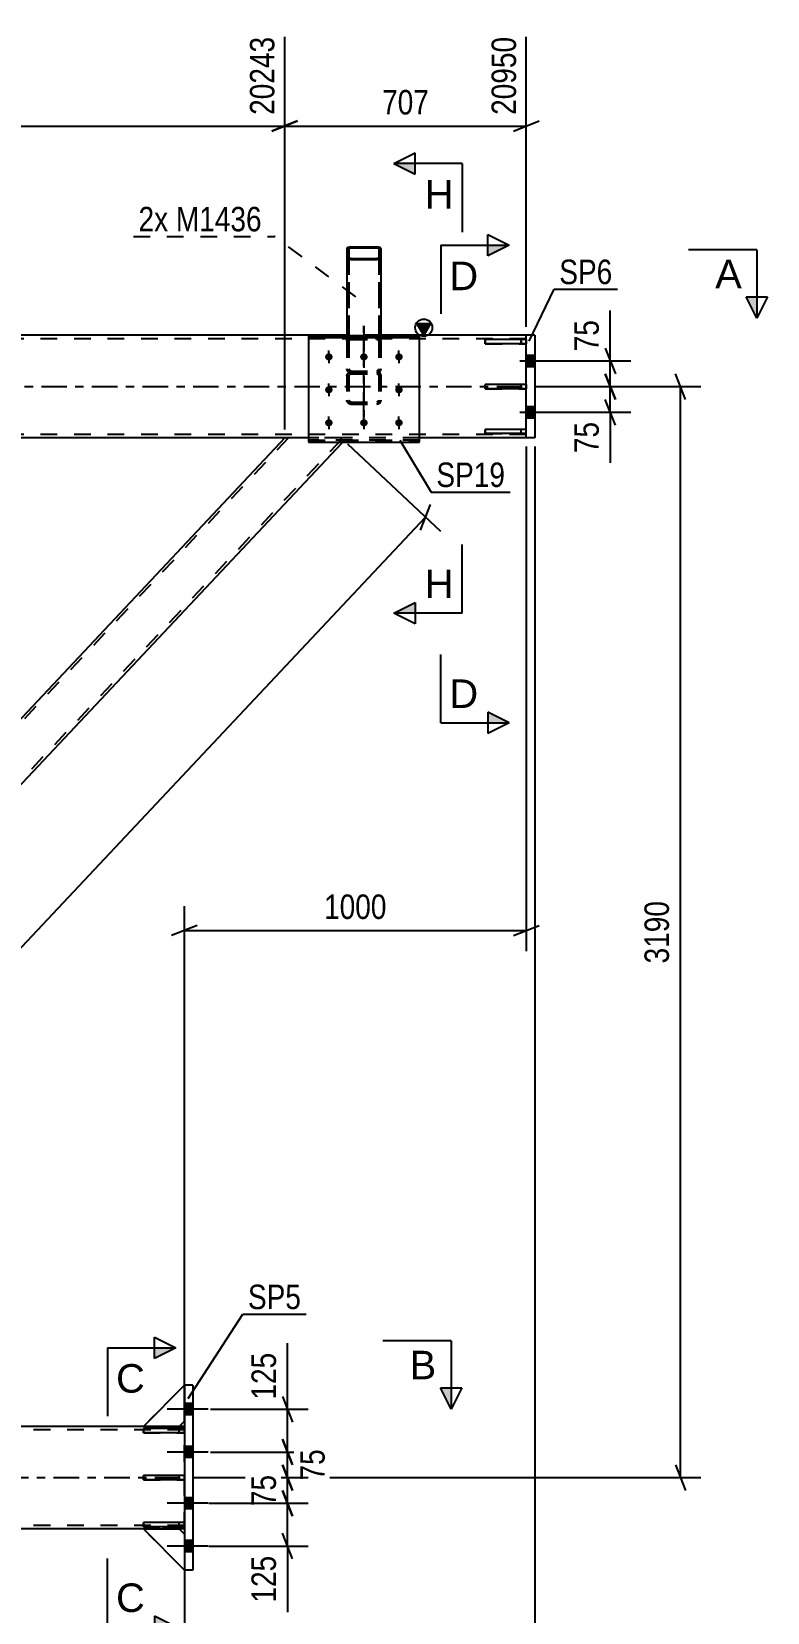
# Model space of a CAD drawing. Header units: millimetres. Extents: x -177 to 1012, y -676 to 165.
# Drawn here: x 780.1 to 866.2, y -143.4 to 41.5 of the extents above; entities that cross this region are included whole.
import ezdxf

# ---------------------------------------------------------------- set-up
doc = ezdxf.new("R2010")
doc.units = ezdxf.units.MM
doc.linetypes.add('DXK_LINE_DOT2', pattern=[3.9198, 1.9599, -1.9599])
doc.linetypes.add('DXK_LINE_DOT3', pattern=[5.9187, 2.979, -0.9799, 0.9799, -0.9799])
doc.styles.add('Arial', font='ARIAL.TTF', dxfattribs={"height": 0.2})
doc.styles.add('Arial Narrow', font='ARIALN.TTF', dxfattribs={"height": 0.2})

# ---------------------------------------------------------------- blocks, each defined once
blk = doc.blocks.new('Part-761545539-1946 - 1890')
at = {"color": 7, "linetype": 'DXK_LINE_DOT2'}
for p, q in [((817, 16.15), (817.04, 16.21)), ((817.04, 14.97), (817, 15.04)), ((817.04, 16.21), (817.14, 16.27)), ((817.14, 14.92), (817.04, 14.97)), ((817.14, 16.27), (817.3, 16.31)), ((817.3, 14.88), (817.14, 14.92)), ((817.26, 16.18), (817.24, 16.15)), ((817.24, 16.15), (817.24, 5.69)), ((817.24, 15.04), (817.26, 15.01)), ((817.31, 16.21), (817.26, 16.18)), ((817.26, 15.01), (817.31, 14.98)), ((817.3, 16.31), (817.48, 16.32)), ((817.48, 14.87), (817.3, 14.88)), ((817.39, 16.23), (817.31, 16.21)), ((817.31, 14.98), (817.39, 14.96)), ((817.48, 16.23), (817.39, 16.23)), ((817.39, 14.96), (817.48, 14.95)), ((817.48, 16.32), (820.52, 16.32)), ((817.48, 16.23), (820.52, 16.23)), ((817.48, 14.95), (820.52, 14.95)), ((817.48, 14.87), (820.52, 14.87)), ((820.52, 16.32), (820.7, 16.31)), ((820.61, 16.23), (820.52, 16.23)), ((820.52, 14.95), (820.61, 14.96)), ((820.7, 14.88), (820.52, 14.87)), ((820.69, 16.21), (820.61, 16.23)), ((820.61, 14.96), (820.69, 14.98)), ((820.74, 16.18), (820.69, 16.21)), ((820.69, 14.98), (820.74, 15.01)), ((820.7, 16.31), (820.86, 16.27)), ((820.86, 14.92), (820.7, 14.88)), ((820.76, 16.15), (820.74, 16.18)), ((820.74, 15.01), (820.76, 15.04)), ((820.76, 16.15), (820.76, 5.69)), ((820.86, 16.27), (820.96, 16.21)), ((820.96, 14.97), (820.86, 14.92)), ((820.96, 16.21), (821, 16.15)), ((821, 15.04), (820.96, 14.97)), ((821, 16.15), (821, 5.69)), ((821, 6), (817, 6)), ((817, 6), (817, 5.69)), ((817, 5.83), (817.24, 5.83)), ((817, 5.69), (817.04, 5.62)), ((817.04, 5.62), (817.14, 5.57)), ((817.14, 5.57), (817.3, 5.53)), ((817.26, 5.66), (817.24, 5.69)), ((817.31, 5.63), (817.26, 5.66)), ((817.39, 5.61), (817.31, 5.63)), ((817.48, 5.6), (817.39, 5.61)), ((817.48, 5.6), (820.52, 5.6)), ((820.61, 5.61), (820.52, 5.6)), ((820.69, 5.63), (820.61, 5.61)), ((820.74, 5.66), (820.69, 5.63)), ((820.7, 5.53), (820.86, 5.57)), ((820.76, 5.69), (820.74, 5.66)), ((820.76, 5.83), (821, 5.83)), ((820.86, 5.57), (820.96, 5.62)), ((820.96, 5.62), (821, 5.69)), ((817.3, 5.53), (817.48, 5.52)), ((817.48, 5.52), (820.52, 5.52)), ((820.52, 5.52), (820.7, 5.53))]:
    blk.add_line(p, q, dxfattribs=at)
at = {"color": 2, "linetype": 'Continuous'}
for q in [(817, 6), (817, 16.15)]:
    blk.add_line((817, 16.15), q, dxfattribs=at)
blk = doc.blocks.new('Part-761545539-2010 - 1890')
at = {"color": 7, "linetype": 'DXK_LINE_DOT2'}
for p, q in [((838, 0.24), (833.2, 0.24)), ((833.2, 0.24), (833.2, -0.24)), ((837.4, -0.24), (837.4, 0.24)), ((838, -0.24), (838, 0.24)), ((833.2, -0.24), (838, -0.24))]:
    blk.add_line(p, q, dxfattribs=at)
blk = doc.blocks.new('Part-761545539-1911 - 1890')
at = {"color": 2, "linetype": 'Continuous'}
for p, q in [((817.04, 16.23), (817, 16.16)), ((817, 16.16), (817, 5.95)), ((817, 15.05), (817.04, 14.99)), ((817.14, 16.28), (817.04, 16.23)), ((817.04, 14.99), (817.14, 14.93)), ((817.3, 16.32), (817.14, 16.28)), ((817.14, 14.93), (817.3, 14.89)), ((817.24, 16.16), (817.26, 16.19)), ((817.24, 16.16), (817.24, 15.05)), ((817.26, 15.02), (817.24, 15.05)), ((817.26, 16.19), (817.31, 16.22)), ((817.31, 14.99), (817.26, 15.02)), ((817.48, 16.33), (817.3, 16.32)), ((817.3, 14.89), (817.48, 14.88)), ((817.31, 16.22), (817.39, 16.24)), ((817.39, 14.97), (817.31, 14.99)), ((817.39, 16.24), (817.48, 16.25)), ((817.48, 14.97), (817.39, 14.97)), ((817.48, 16.33), (820.52, 16.33)), ((817.48, 16.25), (820.52, 16.25)), ((817.48, 14.97), (820.52, 14.97)), ((817.48, 14.88), (820.52, 14.88)), ((820.7, 16.32), (820.52, 16.33)), ((820.52, 16.25), (820.61, 16.24)), ((820.61, 14.97), (820.52, 14.97)), ((820.52, 14.88), (820.7, 14.89)), ((820.61, 16.24), (820.69, 16.22)), ((820.69, 14.99), (820.61, 14.97)), ((820.69, 16.22), (820.74, 16.19)), ((820.74, 15.02), (820.69, 14.99)), ((820.86, 16.28), (820.7, 16.32)), ((820.7, 14.89), (820.86, 14.93)), ((820.74, 16.19), (820.76, 16.16)), ((820.76, 15.05), (820.74, 15.02)), ((820.76, 16.16), (820.76, 15.05)), ((820.96, 16.23), (820.86, 16.28)), ((820.86, 14.93), (820.96, 14.99)), ((821, 16.16), (820.96, 16.23)), ((820.96, 14.99), (821, 15.05)), ((821, 16.16), (821, 5.95))]:
    blk.add_line(p, q, dxfattribs=at)
at = {"color": 7, "linetype": 'DXK_LINE_DOT2'}
for p, q in [((817.24, 15.05), (817.24, 5.69)), ((820.76, 15.05), (820.76, 5.69)), ((821, 6), (817, 6)), ((817, 5.95), (817, 5.69)), ((817, 5.83), (817.24, 5.83)), ((817.04, 5.62), (817, 5.69)), ((817.14, 5.56), (817.04, 5.62)), ((817.3, 5.53), (817.14, 5.56)), ((817.24, 5.69), (817.26, 5.65)), ((817.26, 5.65), (817.31, 5.63)), ((817.31, 5.63), (817.39, 5.61)), ((817.39, 5.61), (817.48, 5.6)), ((817.48, 5.6), (820.52, 5.6)), ((820.52, 5.6), (820.61, 5.61)), ((820.61, 5.61), (820.69, 5.63)), ((820.69, 5.63), (820.74, 5.65)), ((820.86, 5.56), (820.7, 5.53)), ((820.74, 5.65), (820.76, 5.69)), ((820.76, 5.83), (821, 5.83)), ((820.96, 5.62), (820.86, 5.56)), ((821, 5.69), (820.96, 5.62)), ((821, 5.95), (821, 5.69)), ((817.48, 5.51), (817.3, 5.53)), ((817.48, 5.51), (820.52, 5.51)), ((820.7, 5.53), (820.52, 5.51))]:
    blk.add_line(p, q, dxfattribs=at)
blk = doc.blocks.new('Part-761545539-1972 - 1890')
at = {"linetype": 'Continuous'}
blk.add_hatch(color=2, dxfattribs=at).paths.add_polyline_path([(826, 6), (825.2, 7.4), (826.8, 7.4)])
at = {"color": 2, "linetype": 'Continuous'}
for p, q in [((826, 6), (825.2, 7.4)), ((825.2, 7.4), (826.8, 7.4)), ((826.8, 7.4), (826, 6)), ((817, 6), (641, 6)), ((838, 6), (821, 6)), ((812.5, -6), (645.5, -6)), ((838, -6), (825.5, -6))]:
    blk.add_line(p, q, dxfattribs=at)
at = {"color": 7, "linetype": 'DXK_LINE_DOT2'}
for p, q in [((838, 5.6), (0, 5.6)), ((821, 6), (817, 6)), ((838, -6), (838, 6)), ((838, -5.6), (0, -5.6)), ((825.5, -6), (812.5, -6))]:
    blk.add_line(p, q, dxfattribs=at)
at = {"color": 7, "linetype": 'DXK_LINE_DOT3'}
blk.add_line((0, 0), (838, 0), dxfattribs=at)
at = {"color": 2, "linetype": 'Continuous'}
blk.add_circle((826, 6.9), 1, dxfattribs=at)
blk = doc.blocks.new('Part-761545539-1987 - 1890')
at = {"color": 7, "linetype": 'DXK_LINE_DOT2'}
for p, q in [((798, -122), (-40, -122)), ((798, -133.6), (798, -121.6)), ((798, -133.2), (-40, -133.2)), ((798, -133.6), (-27.5, -133.6)), ((797.4, -133.6), (793.2, -133.6))]:
    blk.add_line(p, q, dxfattribs=at)
at = {"color": 2, "linetype": 'Continuous'}
for p, q in [((798, -121.6), (216.6, -121.6)), ((793.2, -133.6), (645.5, -133.6)), ((798, -133.6), (797.4, -133.6))]:
    blk.add_line(p, q, dxfattribs=at)
at = {"color": 7, "linetype": 'DXK_LINE_DOT3'}
blk.add_line((-40, -127.6), (798, -127.6), dxfattribs=at)
blk = doc.blocks.new('Part-761545539-2008 - 1890')
at = {"color": 7, "linetype": 'DXK_LINE_DOT2'}
for p, q in [((838, -5.02), (833.2, -5.02)), ((833.2, -5.02), (833.2, -5.5)), ((833.2, -5.5), (838, -5.5)), ((837.4, -5.5), (837.4, -5.02)), ((838, -5.5), (838, -5.02))]:
    blk.add_line(p, q, dxfattribs=at)
blk = doc.blocks.new('Part-761545539-2009 - 1890')
at = {"color": 7, "linetype": 'DXK_LINE_DOT2'}
for p, q in [((838, 5.5), (833.2, 5.5)), ((833.2, 5.5), (833.2, 5.02)), ((833.2, 5.02), (838, 5.02)), ((837.4, 5.5), (837.4, 5.02)), ((838, 5.02), (838, 5.5))]:
    blk.add_line(p, q, dxfattribs=at)
blk = doc.blocks.new('Part-761545539-2011 - 1890')
at = {"color": 2, "linetype": 'Continuous'}
for p, q in [((833.2, -5.5), (833.2, -5.02)), ((838, -5.02), (833.2, -5.02)), ((838, -5.5), (833.2, -5.5)), ((838, -5.5), (838, -5.02))]:
    blk.add_line(p, q, dxfattribs=at)
at = {"color": 7, "linetype": 'DXK_LINE_DOT2'}
for p, q in [((837.4, -5.5), (837.4, -5.02)), ((838, -5.02), (838, -5.02)), ((838, -5.02), (838, -5.02)), ((838, -5.5), (838, -5.5)), ((838, -5.5), (838, -5.5))]:
    blk.add_line(p, q, dxfattribs=at)
blk = doc.blocks.new('Part-761545539-2012 - 1890')
at = {"color": 2, "linetype": 'Continuous'}
for p, q in [((833.2, 5.02), (833.2, 5.5)), ((838, 5.5), (833.2, 5.5)), ((838, 5.02), (833.2, 5.02)), ((838, 5.5), (838, 5.02))]:
    blk.add_line(p, q, dxfattribs=at)
at = {"color": 7, "linetype": 'DXK_LINE_DOT2'}
for p, q in [((837.4, 5.02), (837.4, 5.5)), ((838, 5.5), (838, 5.5)), ((838, 5.5), (838, 5.5)), ((838, 5.02), (838, 5.02)), ((838, 5.02), (838, 5.02))]:
    blk.add_line(p, q, dxfattribs=at)
blk = doc.blocks.new('Part-761545539-2013 - 1890')
at = {"color": 2, "linetype": 'Continuous'}
for p, q in [((833.2, -0.24), (833.2, 0.24)), ((838, 0.24), (833.2, 0.24)), ((838, 0.24), (838, -0.24)), ((838, -0.24), (833.2, -0.24))]:
    blk.add_line(p, q, dxfattribs=at)
at = {"color": 7, "linetype": 'DXK_LINE_DOT2'}
for p, q in [((837.4, -0.24), (837.4, 0.24)), ((838, 0.24), (838, 0.24)), ((838, 0.24), (838, 0.24)), ((838, -0.24), (838, -0.24)), ((838, -0.24), (838, -0.24))]:
    blk.add_line(p, q, dxfattribs=at)
blk = doc.blocks.new('Part-761545539-2453 - 1890')
at = {"color": 2, "linetype": 'Continuous'}
for p, q in [((825.5, 5.95), (812.5, 5.95)), ((812.5, 5.95), (812.5, -6.48)), ((812.5, 5.73), (825.5, 5.73)), ((825.5, -6.48), (825.5, 5.95)), ((812.5, -6.48), (825.5, -6.48))]:
    blk.add_line(p, q, dxfattribs=at)
at = {"color": 7, "linetype": 'DXK_LINE_DOT2'}
blk.add_line((812.5, -6.27), (825.5, -6.27), dxfattribs=at)
blk = doc.blocks.new('Bolt-761545539-2147 - 1890')
at = {"linetype": 'Continuous'}
for points in [[(838, 3.66), (838, 2.34), (839, 2.34), (839, 3.66)], [(838, 3.66), (838, 2.34), (839, 2.34), (839, 3.66)], [(838, -2.34), (838, -3.66), (839, -3.66), (839, -2.34)], [(838, -2.34), (838, -3.66), (839, -3.66), (839, -2.34)]]:
    blk.add_hatch(color=1, dxfattribs=at).paths.add_polyline_path(points)
at = {"color": 1, "linetype": 'Continuous'}
for p, q in [((837.24, 3), (842, 3)), ((837.24, 3), (842, 3)), ((838, 3.66), (839, 3.66)), ((838, 3.66), (839, 3.66)), ((838, 2.34), (839, 2.34)), ((838, 2.34), (839, 2.34)), ((837.24, -3), (842, -3)), ((837.24, -3), (842, -3)), ((838, -2.34), (839, -2.34)), ((838, -2.34), (839, -2.34)), ((838, -3.66), (839, -3.66)), ((838, -3.66), (839, -3.66))]:
    blk.add_line(p, q, dxfattribs=at)
blk = doc.blocks.new('Bolt-761545539-2148 - 1890')
at = {"linetype": 'Continuous'}
for points in [[(798, -118.94), (798, -120.26), (799, -120.26), (799, -118.94)], [(798, -118.94), (798, -120.26), (799, -120.26), (799, -118.94)], [(798, -118.94), (798, -120.26), (799, -120.26), (799, -118.94)], [(798, -123.94), (798, -125.26), (799, -125.26), (799, -123.94)], [(798, -123.94), (798, -125.26), (799, -125.26), (799, -123.94)], [(798, -129.94), (798, -131.26), (799, -131.26), (799, -129.94)], [(798, -129.94), (798, -131.26), (799, -131.26), (799, -129.94)], [(798, -134.94), (798, -136.26), (799, -136.26), (799, -134.94)], [(798, -134.94), (798, -136.26), (799, -136.26), (799, -134.94)], [(798, -134.94), (798, -136.26), (799, -136.26), (799, -134.94)]]:
    blk.add_hatch(color=1, dxfattribs=at).paths.add_polyline_path(points)
at = {"color": 1, "linetype": 'Continuous'}
for p, q in [((800.76, -119.6), (796, -119.6)), ((800.76, -119.6), (796, -119.6)), ((800.76, -119.6), (796, -119.6)), ((799, -118.94), (798, -118.94)), ((799, -118.94), (798, -118.94)), ((799, -118.94), (798, -118.94)), ((799, -120.26), (798, -120.26)), ((799, -120.26), (798, -120.26)), ((799, -120.26), (798, -120.26)), ((800.76, -124.6), (796, -124.6)), ((800.76, -124.6), (796, -124.6)), ((799, -123.94), (798, -123.94)), ((799, -123.94), (798, -123.94)), ((799, -125.26), (798, -125.26)), ((799, -125.26), (798, -125.26)), ((800.76, -130.6), (796, -130.6)), ((800.76, -130.6), (796, -130.6)), ((799, -129.94), (798, -129.94)), ((799, -129.94), (798, -129.94)), ((799, -131.26), (798, -131.26)), ((799, -131.26), (798, -131.26)), ((799, -134.94), (798, -134.94)), ((799, -134.94), (798, -134.94)), ((799, -134.94), (798, -134.94)), ((800.76, -135.6), (796, -135.6)), ((800.76, -135.6), (796, -135.6)), ((800.76, -135.6), (796, -135.6)), ((799, -136.26), (798, -136.26)), ((799, -136.26), (798, -136.26)), ((799, -136.26), (798, -136.26))]:
    blk.add_line(p, q, dxfattribs=at)
blk = doc.blocks.new('Part-761545539-2153 - 1890')
at = {"color": 7, "linetype": 'DXK_LINE_DOT2'}
for p, q in [((817.48, 5.83), (817.3, 5.79)), ((817.31, 5.5), (817.39, 5.55)), ((817.39, 5.55), (817.48, 5.57)), ((817.48, 5.83), (820.52, 5.83)), ((817.48, 5.57), (820.52, 5.57)), ((820.7, 5.79), (820.52, 5.83)), ((820.52, 5.57), (820.61, 5.55)), ((820.61, 5.55), (820.69, 5.5)), ((817.04, 5.51), (817, 5.31)), ((817, 5.31), (817, -1.59)), ((817.04, 5.51), (817.04, 5.51)), ((817.24, 5.31), (817.26, 5.41)), ((817.24, 5.31), (817.24, -1.59)), ((817.26, 5.41), (817.31, 5.5)), ((820.69, 5.5), (820.74, 5.41)), ((820.74, 5.41), (820.76, 5.31)), ((820.76, 5.31), (820.76, -1.59)), ((820.97, 5.51), (820.96, 5.51)), ((821, 5.31), (820.97, 5.51)), ((821, 5.31), (821, -1.59)), ((817, 2.08), (817.04, 1.88)), ((817.26, 1.98), (817.24, 2.08)), ((817.31, 1.9), (817.26, 1.98)), ((817.39, 1.84), (817.31, 1.9)), ((820.69, 1.9), (820.61, 1.84)), ((820.74, 1.98), (820.69, 1.9)), ((820.76, 2.08), (820.74, 1.98)), ((820.96, 1.88), (821, 2.08)), ((817, 1.27), (817.04, 1.44)), ((817.04, 1.44), (817.14, 1.59)), ((817.14, 1.59), (817.3, 1.69)), ((817.26, 1.36), (817.24, 1.27)), ((817.31, 1.43), (817.26, 1.36)), ((817.3, 1.69), (817.48, 1.72)), ((817.3, 1.61), (817.48, 1.57)), ((817.39, 1.48), (817.31, 1.43)), ((817.48, 1.82), (817.39, 1.84)), ((817.48, 1.5), (817.39, 1.48)), ((817.48, 1.82), (820.52, 1.82)), ((817.48, 1.72), (820.52, 1.72)), ((817.48, 1.57), (820.52, 1.57)), ((817.48, 1.5), (820.52, 1.5)), ((820.61, 1.84), (820.52, 1.82)), ((820.52, 1.72), (820.7, 1.69)), ((820.52, 1.57), (820.7, 1.61)), ((820.61, 1.48), (820.52, 1.5)), ((820.69, 1.43), (820.61, 1.48)), ((820.74, 1.36), (820.69, 1.43)), ((820.7, 1.69), (820.86, 1.59)), ((820.76, 1.27), (820.74, 1.36)), ((820.86, 1.59), (820.96, 1.44)), ((820.96, 1.44), (821, 1.27)), ((817.04, -1.76), (817, -1.59)), ((817.14, -1.91), (817.04, -1.76)), ((817.24, -1.59), (817.26, -1.67)), ((817.26, -1.67), (817.31, -1.75)), ((817.31, -1.75), (817.39, -1.79)), ((817.39, -1.79), (817.48, -1.81)), ((817.48, -1.81), (820.52, -1.81)), ((820.52, -1.81), (820.61, -1.79)), ((820.61, -1.79), (820.69, -1.75)), ((820.69, -1.75), (820.74, -1.67)), ((820.74, -1.67), (820.76, -1.59)), ((820.96, -1.76), (820.86, -1.91)), ((821, -1.59), (820.96, -1.76)), ((817.3, -2), (817.14, -1.91)), ((817.48, -2.04), (817.3, -2)), ((817.48, -2.04), (820.52, -2.04)), ((820.7, -2), (820.52, -2.04)), ((820.86, -1.91), (820.7, -2))]:
    blk.add_line(p, q, dxfattribs=at)
at = {"color": 7, "linetype": 'DXK_LINE_DOT3'}
blk.add_line((819, -3.58), (819, 7.12), dxfattribs=at)
at = {"color": 7, "linetype": 'DXK_LINE_DOT2'}
for centre, start, end in [((817.5, 5.33), 114.32, 159.2417), ((820.5, 5.33), 20.7583, 65.68), ((817.5, 2.06), 200.7583, 245.68), ((820.5, 2.06), 294.32, 339.2417)]:
    blk.add_arc(centre, 0.496, start, end, dxfattribs=at)
blk = doc.blocks.new('Part-761545539-2158 - 1890')
at = {"color": 7, "linetype": 'DXK_LINE_DOT2'}
for p, q in [((825.5, 5.95), (812.5, 5.95)), ((812.5, 5.95), (812.5, -6.48)), ((812.5, 5.73), (825.5, 5.73)), ((825.5, -6.48), (825.5, 5.95)), ((825.5, -6.27), (812.5, -6.27)), ((812.5, -6.48), (825.5, -6.48))]:
    blk.add_line(p, q, dxfattribs=at)
blk = doc.blocks.new('Bolt-761545539-2182 - 1890')
at = {"color": 1, "linetype": 'DXK_LINE_DOT2'}
for p, q in [((814.9, 3.08), (814.9, 4.21)), ((819, 3.08), (819, 4.21)), ((823.1, 3.08), (823.1, 4.21)), ((814.9, -0.77), (814.9, 0.36)), ((823.1, -0.77), (823.1, 0.36)), ((814.9, -4.63), (814.9, -3.49)), ((819, -4.63), (819, -3.49)), ((823.1, -4.63), (823.1, -3.49))]:
    blk.add_line(p, q, dxfattribs=at)
blk = doc.blocks.new('Part-761545539-2396 - 1890')
at = {"color": 2, "linetype": 'Continuous'}
for p, q in [((793.2, -133.6), (797.4, -133.6)), ((798, -138.4), (793.2, -133.6)), ((797.4, -133.6), (798, -134.2))]:
    blk.add_line(p, q, dxfattribs=at)
at = {"color": 7, "linetype": 'DXK_LINE_DOT2'}
for p, q in [((798, -134.2), (798, -134.2)), ((798, -134.2), (798, -138.4)), ((798, -138.4), (798, -138.4))]:
    blk.add_line(p, q, dxfattribs=at)
blk = doc.blocks.new('Part-761545539-2272 - 1890')
at = {"color": 7, "linetype": 'DXK_LINE_DOT2'}
for p, q in [((817.3, 5.79), (817.48, 5.83)), ((817.39, 5.55), (817.31, 5.5)), ((817.48, 5.57), (817.39, 5.55)), ((817.48, 5.83), (820.52, 5.83)), ((817.48, 5.57), (820.52, 5.57)), ((820.52, 5.83), (820.7, 5.79)), ((820.61, 5.55), (820.52, 5.57)), ((820.69, 5.5), (820.61, 5.55)), ((817, 5.31), (817.04, 5.51)), ((817, 5.31), (817, -1.59)), ((817.26, 5.41), (817.24, 5.31)), ((817.24, 5.31), (817.24, -1.59)), ((817.31, 5.5), (817.26, 5.41)), ((820.74, 5.41), (820.69, 5.5)), ((820.76, 5.31), (820.74, 5.41)), ((820.76, 5.31), (820.76, -1.59)), ((820.96, 5.51), (821, 5.31)), ((821, 5.31), (821, -1.59)), ((817.04, 1.88), (817, 2.08)), ((817.24, 2.08), (817.26, 1.98)), ((817.26, 1.98), (817.31, 1.9)), ((817.31, 1.9), (817.39, 1.84)), ((820.61, 1.84), (820.69, 1.9)), ((820.69, 1.9), (820.74, 1.98)), ((820.74, 1.98), (820.76, 2.08)), ((821, 2.08), (820.96, 1.88)), ((817.04, 1.44), (817, 1.27)), ((817.14, 1.59), (817.04, 1.44)), ((817.3, 1.69), (817.14, 1.59)), ((817.24, 1.27), (817.26, 1.36)), ((817.26, 1.36), (817.31, 1.43)), ((817.48, 1.72), (817.3, 1.69)), ((817.48, 1.57), (817.3, 1.61)), ((817.31, 1.43), (817.39, 1.48)), ((817.39, 1.84), (817.48, 1.82)), ((817.39, 1.48), (817.48, 1.5)), ((817.48, 1.82), (820.52, 1.82)), ((817.48, 1.72), (820.52, 1.72)), ((817.48, 1.57), (820.52, 1.57)), ((817.48, 1.5), (820.52, 1.5)), ((820.52, 1.82), (820.61, 1.84)), ((820.7, 1.69), (820.52, 1.72)), ((820.7, 1.61), (820.52, 1.57)), ((820.52, 1.5), (820.61, 1.48)), ((820.61, 1.48), (820.69, 1.43)), ((820.69, 1.43), (820.74, 1.36)), ((820.86, 1.59), (820.7, 1.69)), ((820.74, 1.36), (820.76, 1.27)), ((820.96, 1.44), (820.86, 1.59)), ((821, 1.27), (820.96, 1.44)), ((817, -1.59), (817.04, -1.76)), ((817.04, -1.76), (817.14, -1.91)), ((817.26, -1.67), (817.24, -1.59)), ((817.31, -1.75), (817.26, -1.67)), ((817.39, -1.79), (817.31, -1.75)), ((817.48, -1.81), (817.39, -1.79)), ((817.48, -1.81), (820.52, -1.81)), ((820.61, -1.79), (820.52, -1.81)), ((820.69, -1.75), (820.61, -1.79)), ((820.74, -1.67), (820.69, -1.75)), ((820.76, -1.59), (820.74, -1.67)), ((820.86, -1.91), (820.96, -1.76)), ((820.96, -1.76), (821, -1.59)), ((817.14, -1.91), (817.3, -2)), ((817.3, -2), (817.48, -2.04)), ((817.48, -2.04), (820.52, -2.04)), ((820.52, -2.04), (820.7, -2)), ((820.7, -2), (820.86, -1.91))]:
    blk.add_line(p, q, dxfattribs=at)
at = {"color": 7, "linetype": 'DXK_LINE_DOT3'}
blk.add_line((819, 7.12), (819, -3.58), dxfattribs=at)
at = {"color": 7, "linetype": 'DXK_LINE_DOT2'}
for centre, start, end in [((817.5, 5.33), 114.32, 159.2417), ((820.5, 5.33), 20.7583, 65.68), ((817.5, 2.06), 200.7583, 245.68), ((820.5, 2.06), 294.32, 339.2417)]:
    blk.add_arc(centre, 0.496, start, end, dxfattribs=at)
blk = doc.blocks.new('Part-761545539-2337 - 1890')
at = {"color": 2, "linetype": 'Continuous'}
for p, q in [((799, -116.8), (798, -116.8)), ((798, -116.8), (798, -138.4)), ((799, -116.8), (799, -138.4)), ((799, -138.4), (798, -138.4))]:
    blk.add_line(p, q, dxfattribs=at)
blk = doc.blocks.new('Part-761545539-2352 - 1890')
at = {"color": 2, "linetype": 'Continuous'}
for p, q in [((838, -6), (838, 6)), ((839, 6), (838, 6)), ((839, 6), (839, -6)), ((839, -6), (838, -6))]:
    blk.add_line(p, q, dxfattribs=at)
blk = doc.blocks.new('Part-761545539-2393 - 1890')
at = {"color": 7, "linetype": 'DXK_LINE_DOT2'}
for p, q in [((798, -127.36), (793.2, -127.36)), ((793.2, -127.36), (793.2, -127.84)), ((797.4, -127.84), (797.4, -127.36)), ((798, -127.84), (798, -127.36)), ((793.2, -127.84), (798, -127.84))]:
    blk.add_line(p, q, dxfattribs=at)
blk = doc.blocks.new('Part-761545539-2394 - 1890')
at = {"color": 7, "linetype": 'DXK_LINE_DOT2'}
for p, q in [((798, -121.86), (793.2, -121.86)), ((793.2, -121.86), (793.2, -122.34)), ((797.4, -122.34), (797.4, -121.86)), ((798, -122.34), (798, -121.86)), ((793.2, -122.34), (798, -122.34))]:
    blk.add_line(p, q, dxfattribs=at)
blk = doc.blocks.new('Part-761545539-2395 - 1890')
at = {"color": 7, "linetype": 'DXK_LINE_DOT2'}
for p, q in [((793.2, -133.6), (797.4, -133.6)), ((798, -138.4), (793.2, -133.6)), ((797.4, -133.6), (798, -134.2)), ((798, -134.2), (798, -138.4))]:
    blk.add_line(p, q, dxfattribs=at)
blk = doc.blocks.new('Part-761545539-2397 - 1890')
at = {"color": 7, "linetype": 'DXK_LINE_DOT2'}
for p, q in [((798, -116.8), (793.2, -121.6)), ((798, -121), (798, -116.8)), ((793.2, -121.6), (797.4, -121.6)), ((797.4, -121.6), (798, -121))]:
    blk.add_line(p, q, dxfattribs=at)
blk = doc.blocks.new('Part-761545539-2398 - 1890')
at = {"color": 2, "linetype": 'Continuous'}
for p, q in [((798, -116.8), (793.2, -121.6)), ((798, -116.8), (798, -116.8)), ((797.4, -121.6), (793.2, -121.6)), ((798, -121), (797.4, -121.6))]:
    blk.add_line(p, q, dxfattribs=at)
at = {"color": 7, "linetype": 'DXK_LINE_DOT2'}
for q in [(798, -116.8), (798, -121), (798, -121)]:
    blk.add_line((798, -121), q, dxfattribs=at)
blk = doc.blocks.new('Part-761545539-2409 - 1890')
at = {"color": 2, "linetype": 'Continuous'}
for p, q in [((793.2, -133.34), (793.2, -132.86)), ((798, -132.86), (793.2, -132.86)), ((798, -133.34), (798, -132.86)), ((798, -133.34), (793.2, -133.34))]:
    blk.add_line(p, q, dxfattribs=at)
at = {"color": 7, "linetype": 'DXK_LINE_DOT2'}
for p, q in [((797.4, -133.34), (797.4, -132.86)), ((798, -132.86), (798, -132.86)), ((798, -132.86), (798, -132.86)), ((798, -133.34), (798, -133.34)), ((798, -133.34), (798, -133.34))]:
    blk.add_line(p, q, dxfattribs=at)
blk = doc.blocks.new('Part-761545539-2410 - 1890')
at = {"color": 2, "linetype": 'Continuous'}
for p, q in [((793.2, -127.84), (793.2, -127.36)), ((798, -127.36), (793.2, -127.36)), ((798, -127.84), (798, -127.36)), ((798, -127.84), (793.2, -127.84))]:
    blk.add_line(p, q, dxfattribs=at)
at = {"color": 7, "linetype": 'DXK_LINE_DOT2'}
for p, q in [((797.4, -127.84), (797.4, -127.36)), ((798, -127.36), (798, -127.36)), ((798, -127.36), (798, -127.36)), ((798, -127.84), (798, -127.84)), ((798, -127.84), (798, -127.84))]:
    blk.add_line(p, q, dxfattribs=at)
blk = doc.blocks.new('Part-761545539-2411 - 1890')
at = {"color": 2, "linetype": 'Continuous'}
for p, q in [((793.2, -122.34), (793.2, -121.86)), ((798, -121.86), (793.2, -121.86)), ((798, -122.34), (798, -121.86)), ((798, -122.34), (793.2, -122.34))]:
    blk.add_line(p, q, dxfattribs=at)
at = {"color": 7, "linetype": 'DXK_LINE_DOT2'}
for p, q in [((797.4, -122.34), (797.4, -121.86)), ((798, -121.86), (798, -121.86)), ((798, -121.86), (798, -121.86)), ((798, -122.34), (798, -122.34)), ((798, -122.34), (798, -122.34))]:
    blk.add_line(p, q, dxfattribs=at)
blk = doc.blocks.new('Part-761545539-2412 - 1890')
at = {"color": 7, "linetype": 'DXK_LINE_DOT2'}
for p, q in [((798, -132.86), (793.2, -132.86)), ((793.2, -132.86), (793.2, -133.34)), ((797.4, -133.34), (797.4, -132.86)), ((798, -133.34), (798, -132.86)), ((793.2, -133.34), (798, -133.34))]:
    blk.add_line(p, q, dxfattribs=at)
blk = doc.blocks.new('Part-761545539-2427 - 1890')
at = {"color": 7, "linetype": 'DXK_LINE_DOT2'}
for p, q in [((810.17, -6), (701.64, -121.41)), ((816.36, -6.19), (707.83, -121.6)), ((816.36, -6), (809.73, -6)), ((816.36, -6.48), (816.36, -6))]:
    blk.add_line(p, q, dxfattribs=at)
at = {"color": 2, "linetype": 'Continuous'}
for p, q in [((816.36, -6.66), (708.27, -121.6)), ((809.73, -6), (759, -59.95)), ((816.36, -6.66), (816.36, -6.48))]:
    blk.add_line(p, q, dxfattribs=at)
blk = doc.blocks.new('Bolt-761545539-2448 - 1890')
at = {"linetype": 'Continuous'}
for points in [[(814.9, 3.89), (814.99, 3.88), (815.08, 3.85), (815.16, 3.81), (815.23, 3.75), (815.28, 3.68), (815.32, 3.6), (815.34, 3.52), (815.34, 3.43), (815.32, 3.35), (815.28, 3.27), (815.23, 3.2), (815.16, 3.14), (815.08, 3.1), (814.99, 3.07), (814.9, 3.06), (814.81, 3.07), (814.72, 3.1), (814.64, 3.14), (814.57, 3.2), (814.52, 3.27), (814.48, 3.35), (814.46, 3.43), (814.46, 3.52), (814.48, 3.6), (814.52, 3.68), (814.57, 3.75), (814.64, 3.81), (814.72, 3.85), (814.81, 3.88)], [(819, 3.89), (819.09, 3.88), (819.18, 3.85), (819.26, 3.81), (819.33, 3.75), (819.38, 3.68), (819.42, 3.6), (819.44, 3.52), (819.44, 3.43), (819.42, 3.35), (819.38, 3.27), (819.33, 3.2), (819.26, 3.14), (819.18, 3.1), (819.09, 3.07), (819, 3.06), (818.91, 3.07), (818.82, 3.1), (818.74, 3.14), (818.67, 3.2), (818.62, 3.27), (818.58, 3.35), (818.56, 3.43), (818.56, 3.52), (818.58, 3.6), (818.62, 3.68), (818.67, 3.75), (818.74, 3.81), (818.82, 3.85), (818.91, 3.88)], [(823.1, 3.89), (823.19, 3.88), (823.28, 3.85), (823.36, 3.81), (823.43, 3.75), (823.48, 3.68), (823.52, 3.6), (823.54, 3.52), (823.54, 3.43), (823.52, 3.35), (823.48, 3.27), (823.43, 3.2), (823.36, 3.14), (823.28, 3.1), (823.19, 3.07), (823.1, 3.06), (823.01, 3.07), (822.92, 3.1), (822.84, 3.14), (822.77, 3.2), (822.72, 3.27), (822.68, 3.35), (822.66, 3.43), (822.66, 3.52), (822.68, 3.6), (822.72, 3.68), (822.77, 3.75), (822.84, 3.81), (822.92, 3.85), (823.01, 3.88)], [(814.9, 0.04), (814.99, 0.03), (815.08, 0), (815.16, -0.04), (815.23, -0.1), (815.28, -0.17), (815.32, -0.25), (815.34, -0.33), (815.34, -0.42), (815.32, -0.5), (815.28, -0.58), (815.23, -0.65), (815.16, -0.71), (815.08, -0.75), (814.99, -0.78), (814.9, -0.79), (814.81, -0.78), (814.72, -0.75), (814.64, -0.71), (814.57, -0.65), (814.52, -0.58), (814.48, -0.5), (814.46, -0.42), (814.46, -0.33), (814.48, -0.25), (814.52, -0.17), (814.57, -0.1), (814.64, -0.04), (814.72, 0), (814.81, 0.03)], [(823.1, 0.04), (823.19, 0.03), (823.28, 0), (823.36, -0.04), (823.43, -0.1), (823.48, -0.17), (823.52, -0.25), (823.54, -0.33), (823.54, -0.42), (823.52, -0.5), (823.48, -0.58), (823.43, -0.65), (823.36, -0.71), (823.28, -0.75), (823.19, -0.78), (823.1, -0.79), (823.01, -0.78), (822.92, -0.75), (822.84, -0.71), (822.77, -0.65), (822.72, -0.58), (822.68, -0.5), (822.66, -0.42), (822.66, -0.33), (822.68, -0.25), (822.72, -0.17), (822.77, -0.1), (822.84, -0.04), (822.92, 0), (823.01, 0.03)], [(814.9, -3.82), (814.99, -3.83), (815.08, -3.85), (815.16, -3.9), (815.23, -3.95), (815.28, -4.02), (815.32, -4.1), (815.34, -4.19), (815.34, -4.27), (815.32, -4.36), (815.28, -4.44), (815.23, -4.51), (815.16, -4.56), (815.08, -4.61), (814.99, -4.63), (814.9, -4.64), (814.81, -4.63), (814.72, -4.61), (814.64, -4.56), (814.57, -4.51), (814.52, -4.44), (814.48, -4.36), (814.46, -4.27), (814.46, -4.19), (814.48, -4.1), (814.52, -4.02), (814.57, -3.95), (814.64, -3.9), (814.72, -3.85), (814.81, -3.83)], [(819, -3.82), (819.09, -3.83), (819.18, -3.85), (819.26, -3.9), (819.33, -3.95), (819.38, -4.02), (819.42, -4.1), (819.44, -4.19), (819.44, -4.27), (819.42, -4.36), (819.38, -4.44), (819.33, -4.51), (819.26, -4.56), (819.18, -4.61), (819.09, -4.63), (819, -4.64), (818.91, -4.63), (818.82, -4.61), (818.74, -4.56), (818.67, -4.51), (818.62, -4.44), (818.58, -4.36), (818.56, -4.27), (818.56, -4.19), (818.58, -4.1), (818.62, -4.02), (818.67, -3.95), (818.74, -3.9), (818.82, -3.85), (818.91, -3.83)], [(823.1, -3.82), (823.19, -3.83), (823.28, -3.85), (823.36, -3.9), (823.43, -3.95), (823.48, -4.02), (823.52, -4.1), (823.54, -4.19), (823.54, -4.27), (823.52, -4.36), (823.48, -4.44), (823.43, -4.51), (823.36, -4.56), (823.28, -4.61), (823.19, -4.63), (823.1, -4.64), (823.01, -4.63), (822.92, -4.61), (822.84, -4.56), (822.77, -4.51), (822.72, -4.44), (822.68, -4.36), (822.66, -4.27), (822.66, -4.19), (822.68, -4.1), (822.72, -4.02), (822.77, -3.95), (822.84, -3.9), (822.92, -3.85), (823.01, -3.83)]]:
    blk.add_hatch(color=1, dxfattribs=at).paths.add_polyline_path(points)
at = {"color": 1, "linetype": 'Continuous'}
for p, q in [((814.9, 3.87), (814.9, 2.74)), ((819, 3.87), (819, 2.74)), ((823.1, 3.87), (823.1, 2.74)), ((814.9, 0.02), (814.9, -1.12)), ((823.1, 0.02), (823.1, -1.12)), ((814.9, -3.83), (814.9, -4.97)), ((819, -3.83), (819, -4.97)), ((823.1, -3.83), (823.1, -4.97))]:
    blk.add_line(p, q, dxfattribs=at)
blk = doc.blocks.new('StraightDimension-761545539-16605 - 1890')
at = {"color": 7, "linetype": 'Continuous'}
for p, q in [((809.73, -5), (809.73, 40.92)), ((838, 7), (838, 40.92)), ((811.23, 31.08), (808.23, 29.88)), ((809.73, 30.48), (838, 30.48)), ((836.5, 29.88), (839.5, 31.08))]:
    blk.add_line(p, q, dxfattribs=at)
at = {"color": 0, "linetype": 'Continuous'}
blk.add_wipeout([(837.4, 41.52), (833.2, 41.52), (833.2, 31.18), (837.4, 31.18)], dxfattribs=at)
at = {"color": 0}
blk.add_wipeout([(827.21, 31.23), (827.21, 35.43), (820.53, 35.43), (820.53, 31.23)], dxfattribs=at)
at = {"color": 3, "linetype": 'Continuous', "style": 'Arial Narrow'}
blk.add_text('20950', height=2.863, rotation=90.0002, dxfattribs=at).set_placement((836.8, 31.78))
at = {"color": 3, "style": 'Arial Narrow'}
blk.add_text('707', height=2.863, dxfattribs=at).set_placement((821.13, 31.83))
blk = doc.blocks.new('StraightDimension-761545539-18968 - 1890')
at = {"color": 7, "linetype": 'Continuous'}
blk.add_line((798, -134.6), (798, -163.18), dxfattribs=at)
blk = doc.blocks.new('StraightDimension-761545539-2909 - 1890')
at = {"color": 7, "linetype": 'Continuous'}
blk.add_line((839, -7), (839, -172.98), dxfattribs=at)
blk = doc.blocks.new('StraightDimension-761545539-3708 - 1890')
at = {"color": 7, "linetype": 'Continuous'}
for p, q in [((847.23, 4.5), (848.43, 1.5)), ((840.61, 3), (850.23, 3)), ((847.83, 0), (847.83, 3)), ((839, 0), (850.23, 0)), ((848.43, -1.5), (847.23, 1.5))]:
    blk.add_line(p, q, dxfattribs=at)
at = {"color": 0}
blk.add_wipeout([(847.08, 8.38), (842.88, 8.38), (842.88, 3.52), (847.08, 3.52)], dxfattribs=at)
at = {"color": 7, "linetype": 'Continuous'}
blk.add_line((847.83, 3), (847.83, 8.91), dxfattribs=at)
blk.add_line((847.83, 3), (847.83, 8.91), dxfattribs=at)
at = {"color": 3, "style": 'Arial Narrow'}
blk.add_text('75', height=2.863, rotation=90.0002, dxfattribs=at).set_placement((846.48, 4.13))
blk = doc.blocks.new('StraightDimension-761545539-2656 - 1890')
at = {"color": 7, "linetype": 'Continuous'}
for p, q in [((817.09, -6.69), (827.97, -16.91)), ((825.63, -16.77), (826.81, -13.77)), ((717.8, -130.56), (826.22, -15.27))]:
    blk.add_line(p, q, dxfattribs=at)
blk = doc.blocks.new('StraightDimension-761545539-2777 - 1890')
at = {"color": 7, "linetype": 'Continuous'}
for p, q in [((839, 0), (858.44, 0)), ((856.64, -1.5), (855.44, 1.5)), ((856.04, -127.6), (856.04, 0)), ((855.44, -126.1), (856.64, -129.1)), ((799, -127.6), (858.44, -127.6))]:
    blk.add_line(p, q, dxfattribs=at)
at = {"color": 0}
blk.add_wipeout([(855.29, -59.54), (851.09, -59.54), (851.09, -68.06), (855.29, -68.06)], dxfattribs=at)
at = {"color": 3, "style": 'Arial Narrow'}
blk.add_text('3190', height=2.863, rotation=90.0002, dxfattribs=at).set_placement((854.69, -67.46))
blk = doc.blocks.new('StraightDimension-761545539-3699 - 1890')
at = {"color": 7, "linetype": 'Continuous'}
for p, q in [((839, 0), (850.23, 0)), ((847.23, 1.5), (848.43, -1.5)), ((847.83, -3), (847.83, 0)), ((848.43, -4.5), (847.23, -1.5)), ((841.01, -3), (850.23, -3))]:
    blk.add_line(p, q, dxfattribs=at)
at = {"color": 0}
blk.add_wipeout([(847.08, -3.53), (842.88, -3.53), (842.88, -8.38), (847.08, -8.38)], dxfattribs=at)
at = {"color": 7, "linetype": 'Continuous'}
blk.add_line((847.83, -3), (847.83, -8.91), dxfattribs=at)
blk.add_line((847.83, -3), (847.83, -8.91), dxfattribs=at)
at = {"color": 3, "style": 'Arial Narrow'}
blk.add_text('75', height=2.863, rotation=90.0002, dxfattribs=at).set_placement((846.48, -7.78))
blk = doc.blocks.new('StraightDimension-761545539-3718 - 1890')
at = {"color": 7, "linetype": 'Continuous'}
for p, q in [((809.46, -118.1), (810.66, -121.1)), ((801.06, -119.6), (812.46, -119.6)), ((810.06, -124.6), (810.06, -119.6)), ((810.66, -126.1), (809.46, -123.1)), ((801.06, -124.6), (812.46, -124.6))]:
    blk.add_line(p, q, dxfattribs=at)
at = {"color": 0}
blk.add_wipeout([(809.31, -112.39), (805.11, -112.39), (805.11, -119.07), (809.31, -119.07)], dxfattribs=at)
at = {"color": 7, "linetype": 'Continuous'}
blk.add_line((810.06, -119.6), (810.06, -111.87), dxfattribs=at)
blk.add_line((810.06, -119.6), (810.06, -111.87), dxfattribs=at)
at = {"color": 3, "style": 'Arial Narrow'}
blk.add_text('125', height=2.863, rotation=90.0002, dxfattribs=at).set_placement((808.71, -118.47))
blk = doc.blocks.new('StraightDimension-761545539-3728 - 1890')
at = {"color": 7, "linetype": 'Continuous'}
for p, q in [((809.46, -123.1), (810.66, -126.1)), ((801.06, -124.6), (812.91, -124.6)), ((810.06, -127.6), (810.06, -124.6)), ((810.66, -129.1), (809.46, -126.1)), ((799, -127.6), (812.91, -127.6))]:
    blk.add_line(p, q, dxfattribs=at)
at = {"color": 0}
blk.add_wipeout([(815.01, -123.67), (810.81, -123.67), (810.81, -128.53), (815.01, -128.53)], dxfattribs=at)
at = {"color": 3, "style": 'Arial Narrow'}
blk.add_text('75', height=2.863, rotation=90.0002, dxfattribs=at).set_placement((814.41, -127.93))
blk = doc.blocks.new('StraightDimension-761545539-3737 - 1890')
at = {"color": 7, "linetype": 'Continuous'}
for p, q in [((809.46, -126.1), (810.66, -129.1)), ((799, -127.6), (812.46, -127.6)), ((810.66, -132.1), (809.46, -129.1)), ((810.06, -130.6), (810.06, -127.6)), ((800.84, -130.6), (812.46, -130.6))]:
    blk.add_line(p, q, dxfattribs=at)
at = {"color": 0}
blk.add_wipeout([(809.31, -126.67), (805.11, -126.67), (805.11, -131.53), (809.31, -131.53)], dxfattribs=at)
at = {"color": 3, "style": 'Arial Narrow'}
blk.add_text('75', height=2.863, rotation=90.0002, dxfattribs=at).set_placement((808.71, -130.93))
blk = doc.blocks.new('StraightDimension-761545539-3746 - 1890')
at = {"color": 7, "linetype": 'Continuous'}
for p, q in [((809.46, -129.1), (810.66, -132.1)), ((800.84, -130.6), (812.46, -130.6)), ((810.06, -135.6), (810.06, -130.6)), ((810.66, -137.1), (809.46, -134.1)), ((800.84, -135.6), (812.46, -135.6))]:
    blk.add_line(p, q, dxfattribs=at)
at = {"color": 0}
blk.add_wipeout([(809.31, -136.12), (805.11, -136.12), (805.11, -142.81), (809.31, -142.81)], dxfattribs=at)
at = {"color": 7, "linetype": 'Continuous'}
blk.add_line((810.06, -135.6), (810.06, -143.33), dxfattribs=at)
blk.add_line((810.06, -135.6), (810.06, -143.33), dxfattribs=at)
at = {"color": 3, "style": 'Arial Narrow'}
blk.add_text('125', height=2.863, rotation=90.0002, dxfattribs=at).set_placement((808.71, -142.21))
blk = doc.blocks.new('StraightDimension-761545539-3804 - 1890')
at = {"color": 7, "linetype": 'Continuous'}
for p, q in [((838, -7), (838, -66.01)), ((798, -120.6), (798, -60.76)), ((799.5, -63.01), (796.5, -64.21)), ((798, -63.61), (838, -63.61)), ((836.5, -64.21), (839.5, -63.01))]:
    blk.add_line(p, q, dxfattribs=at)
at = {"color": 0}
blk.add_wipeout([(822.26, -62.86), (822.26, -58.66), (813.74, -58.66), (813.74, -62.86)], dxfattribs=at)
at = {"color": 3, "style": 'Arial Narrow'}
blk.add_text('1000', height=2.863, dxfattribs=at).set_placement((814.34, -62.26))
blk = doc.blocks.new('StraightDimension-761545539-16606 - 1890')
at = {"color": 7, "linetype": 'Continuous'}
for p, q in [((809.73, -5), (809.73, 40.92)), ((701.64, 30.48), (809.73, 30.48)), ((808.23, 29.88), (811.23, 31.08))]:
    blk.add_line(p, q, dxfattribs=at)
at = {"color": 0, "linetype": 'Continuous'}
blk.add_wipeout([(809.13, 41.52), (804.93, 41.52), (804.93, 31.18), (809.13, 31.18)], dxfattribs=at)
at = {"color": 3, "linetype": 'Continuous', "style": 'Arial Narrow'}
blk.add_text('20243', height=2.863, rotation=90.0002, dxfattribs=at).set_placement((808.53, 31.78))
blk = doc.blocks.new('Mark-761545539-2449 - 1890')
at = {"color": 0}
blk.add_wipeout([(835.52, -11.74), (835.52, -8.74), (827.48, -8.74), (827.48, -11.74)], dxfattribs=at)
blk.add_wipeout([(835.52, -11.74), (835.52, -8.74), (827.48, -8.74), (827.48, -11.74)], dxfattribs=at)
at = {"color": 30, "linetype": 'Continuous'}
for p, q in [((823.2, -6.27), (826.88, -12.34)), ((826.88, -12.34), (836.12, -12.34))]:
    blk.add_line(p, q, dxfattribs=at)
at = {"color": 3, "style": 'Arial Narrow'}
blk.add_text('SP19', height=2.863, dxfattribs=at).set_placement((827.48, -11.74))
blk = doc.blocks.new('Mark-761545539-2154 - 1890')
at = {"color": 0}
blk.add_wipeout([(835.52, -11.74), (835.52, -8.74), (827.48, -8.74), (827.48, -11.74)], dxfattribs=at)
blk.add_wipeout([(835.52, -11.74), (835.52, -8.74), (827.48, -8.74), (827.48, -11.74)], dxfattribs=at)
at = {"color": 30, "linetype": 'DXK_LINE_DOT2'}
for p, q in [((823.2, -6.27), (826.88, -12.34)), ((826.88, -12.34), (836.12, -12.34))]:
    blk.add_line(p, q, dxfattribs=at)
at = {"color": 3, "style": 'Arial Narrow'}
blk.add_text('SP19', height=2.863, dxfattribs=at).set_placement((827.48, -11.74))
blk = doc.blocks.new('SectionMark-761545539-3903 - 1890')
at = {"linetype": 'Continuous'}
for points in [[(833.5, 15.28), (833.5, 16.53), (836, 16.53)], [(833.5, -39.33), (833.5, -38.08), (836, -39.33)]]:
    blk.add_hatch(color=6, dxfattribs=at).paths.add_polyline_path(points)
at = {"color": 6, "linetype": 'Continuous'}
for p, q in [((833.5, 15.28), (833.5, 17.78)), ((833.5, 17.78), (836, 16.53)), ((828, 16.53), (828, 8.53)), ((828, 16.53), (836, 16.53)), ((836, 16.53), (833.5, 15.28)), ((828, -39.33), (828, -31.33)), ((836, -39.33), (833.5, -38.08)), ((833.5, -38.08), (833.5, -40.58)), ((828, -39.33), (836, -39.33)), ((836, -39.33), (833.5, -40.58))]:
    blk.add_line(p, q, dxfattribs=at)
at = {"color": 0, "linetype": 'Continuous'}
for points in [[(832.37, 11.28), (832.37, 14.78), (829, 14.78), (829, 11.28)], [(832.37, -37.58), (832.37, -34.08), (829, -34.08), (829, -37.58)]]:
    blk.add_wipeout(points, dxfattribs=at)
at = {"color": 3, "linetype": 'Continuous', "style": 'Arial'}
for p in [(829, 11.28), (829, -37.58)]:
    blk.add_text('D', height=3.34, dxfattribs=at).set_placement(p)
blk = doc.blocks.new('Mark-761545539-2333 - 1890')
at = {"color": 0}
blk.add_wipeout([(811.64, -107.89), (811.64, -104.89), (805.43, -104.89), (805.43, -107.89)], dxfattribs=at)
blk.add_wipeout([(811.64, -107.89), (811.64, -104.89), (805.43, -104.89), (805.43, -107.89)], dxfattribs=at)
at = {"color": 30, "linetype": 'Continuous'}
for p, q in [((798.45, -118.36), (804.83, -108.49)), ((804.83, -108.49), (812.24, -108.49))]:
    blk.add_line(p, q, dxfattribs=at)
at = {"color": 3, "style": 'Arial Narrow'}
blk.add_text('SP5', height=2.863, dxfattribs=at).set_placement((805.43, -107.89))
blk = doc.blocks.new('Mark-761545539-2348 - 1890')
at = {"color": 0}
blk.add_wipeout([(848.07, 11.99), (848.07, 14.99), (841.86, 14.99), (841.86, 11.99)], dxfattribs=at)
blk.add_wipeout([(848.07, 11.99), (848.07, 14.99), (841.86, 14.99), (841.86, 11.99)], dxfattribs=at)
at = {"color": 30, "linetype": 'Continuous'}
for p, q in [((838.33, 5.3), (841.26, 11.39)), ((841.26, 11.39), (848.67, 11.39))]:
    blk.add_line(p, q, dxfattribs=at)
at = {"color": 3, "style": 'Arial Narrow'}
blk.add_text('SP6', height=2.863, dxfattribs=at).set_placement((841.86, 11.99))
blk = doc.blocks.new('SectionMark-761545539-3905 - 1890')
at = {"linetype": 'Continuous'}
for points in [[(794.5, -113.66), (794.5, -112.41), (797, -112.41)], [(794.5, -145.06), (794.5, -143.81), (797, -145.06)]]:
    blk.add_hatch(color=6, dxfattribs=at).paths.add_polyline_path(points)
at = {"color": 6, "linetype": 'Continuous'}
for p, q in [((789, -112.41), (789, -120.41)), ((789, -112.41), (797, -112.41)), ((794.5, -113.66), (794.5, -111.16)), ((794.5, -111.16), (797, -112.41)), ((797, -112.41), (794.5, -113.66)), ((789, -145.06), (789, -137.06)), ((797, -145.06), (794.5, -143.81)), ((794.5, -143.81), (794.5, -146.31)), ((789, -145.06), (797, -145.06)), ((797, -145.06), (794.5, -146.31))]:
    blk.add_line(p, q, dxfattribs=at)
at = {"color": 0, "linetype": 'Continuous'}
for points in [[(793.37, -117.66), (793.37, -114.16), (790, -114.16), (790, -117.66)], [(793.37, -143.31), (793.37, -139.81), (790, -139.81), (790, -143.31)]]:
    blk.add_wipeout(points, dxfattribs=at)
at = {"color": 3, "linetype": 'Continuous', "style": 'Arial'}
for p in [(790, -117.66), (790, -143.31)]:
    blk.add_text('C', height=3.34, dxfattribs=at).set_placement(p)
blk = doc.blocks.new('SectionMark-761545539-3933 - 1890')
at = {"linetype": 'Continuous'}
for points in [[(825, 26.08), (825, 24.83), (822.5, 26.08)], [(825, -25.23), (825, -26.48), (822.5, -26.48)]]:
    blk.add_hatch(color=6, dxfattribs=at).paths.add_polyline_path(points)
at = {"color": 6, "linetype": 'Continuous'}
for p, q in [((822.5, 26.08), (825, 27.33)), ((830.5, 26.08), (822.5, 26.08)), ((822.5, 26.08), (825, 24.83)), ((825, 24.83), (825, 27.33)), ((830.5, 26.08), (830.5, 18.08)), ((830.5, -26.48), (830.5, -18.48)), ((822.5, -26.48), (825, -25.23)), ((825, -25.23), (825, -27.73)), ((830.5, -26.48), (822.5, -26.48)), ((825, -27.73), (822.5, -26.48))]:
    blk.add_line(p, q, dxfattribs=at)
at = {"color": 0, "linetype": 'Continuous'}
for points in [[(829.5, 20.83), (829.5, 24.33), (826.13, 24.33), (826.13, 20.83)], [(829.5, -24.73), (829.5, -21.23), (826.13, -21.23), (826.13, -24.73)]]:
    blk.add_wipeout(points, dxfattribs=at)
at = {"color": 3, "linetype": 'Continuous', "style": 'Arial'}
for p in [(826.13, 20.83), (826.13, -24.73)]:
    blk.add_text('H', height=3.34, dxfattribs=at).set_placement(p)
blk = doc.blocks.new('SectionMark-761545539-3945 - 1890')
at = {"linetype": 'Continuous'}
blk.add_hatch(color=6, dxfattribs=at).paths.add_polyline_path([(827.96, -117.1), (829.21, -117.1), (829.21, -119.6)])
at = {"color": 6, "linetype": 'Continuous'}
for p, q in [((829.21, -111.6), (821.21, -111.6)), ((829.21, -111.6), (829.21, -119.6)), ((827.96, -117.1), (830.46, -117.1)), ((829.21, -119.6), (827.96, -117.1)), ((830.46, -117.1), (829.21, -119.6))]:
    blk.add_line(p, q, dxfattribs=at)
at = {"color": 0, "linetype": 'Continuous'}
blk.add_wipeout([(827.46, -116.1), (827.46, -112.6), (824.35, -112.6), (824.35, -116.1)], dxfattribs=at)
at = {"color": 3, "linetype": 'Continuous', "style": 'Arial'}
blk.add_text('B', height=3.34, dxfattribs=at).set_placement((824.35, -116.1))
blk = doc.blocks.new('SectionMark-761545539-3947 - 1890')
at = {"linetype": 'Continuous'}
blk.add_hatch(color=6, dxfattribs=at).paths.add_polyline_path([(863.71, 10.5), (864.96, 10.5), (864.96, 8)])
at = {"color": 6, "linetype": 'Continuous'}
for p, q in [((864.96, 16), (856.96, 16)), ((864.96, 16), (864.96, 8)), ((863.71, 10.5), (866.21, 10.5)), ((864.96, 8), (863.71, 10.5)), ((866.21, 10.5), (864.96, 8))]:
    blk.add_line(p, q, dxfattribs=at)
at = {"color": 0, "linetype": 'Continuous'}
blk.add_wipeout([(863.21, 11.5), (863.21, 15), (860.1, 15), (860.1, 11.5)], dxfattribs=at)
at = {"color": 3, "linetype": 'Continuous', "style": 'Arial'}
blk.add_text('A', height=3.34, dxfattribs=at).set_placement((860.1, 11.5))
blk = doc.blocks.new('MarkSet-761545539-4110 - 1890')
at = {"color": 30, "linetype": 'DXK_LINE_DOT2'}
blk.add_line((818.06, 10.52), (808.55, 17.56), dxfattribs=at)
at = {"color": 0}
blk.add_wipeout([(796.1, 18.16), (796.1, 21.16), (792.63, 21.16), (792.63, 18.16)], dxfattribs=at)
blk.add_wipeout([(796.1, 18.16), (796.1, 21.16), (792.63, 21.16), (792.63, 18.16)], dxfattribs=at)
at = {"color": 3, "style": 'Arial Narrow'}
blk.add_text('2x', height=2.863, dxfattribs=at).set_placement((792.63, 18.16))
at = {"color": 0}
blk.add_wipeout([(807.05, 18.16), (807.05, 21.16), (797, 21.16), (797, 18.16)], dxfattribs=at)
blk.add_wipeout([(807.05, 18.16), (807.05, 21.16), (797, 21.16), (797, 18.16)], dxfattribs=at)
at = {"color": 30, "linetype": 'DXK_LINE_DOT2'}
blk.add_line((792.03, 17.56), (808.55, 17.56), dxfattribs=at)
at = {"color": 3, "style": 'Arial Narrow'}
blk.add_text('M1436', height=2.863, dxfattribs=at).set_placement((797, 18.16))

msp = doc.modelspace()

# ---------------------------------------------------------------- block references
for name in ['Part-761545539-1911 - 1890', 'Part-761545539-1946 - 1890', 'Part-761545539-1972 - 1890', 'Part-761545539-2453 - 1890', 'Part-761545539-2158 - 1890', 'Part-761545539-2153 - 1890', 'Part-761545539-2272 - 1890', 'Part-761545539-2352 - 1890', 'Bolt-761545539-2448 - 1890', 'Bolt-761545539-2182 - 1890', 'Part-761545539-2009 - 1890', 'Part-761545539-2012 - 1890', 'Bolt-761545539-2147 - 1890', 'Part-761545539-2010 - 1890', 'Part-761545539-2013 - 1890', 'Part-761545539-2008 - 1890', 'Part-761545539-2011 - 1890', 'Part-761545539-2427 - 1890', 'Part-761545539-2397 - 1890', 'Part-761545539-2398 - 1890', 'Part-761545539-2337 - 1890', 'Bolt-761545539-2148 - 1890', 'Part-761545539-1987 - 1890', 'Part-761545539-2394 - 1890', 'Part-761545539-2411 - 1890', 'Part-761545539-2393 - 1890', 'Part-761545539-2410 - 1890', 'Part-761545539-2409 - 1890', 'Part-761545539-2412 - 1890', 'Part-761545539-2396 - 1890', 'Part-761545539-2395 - 1890']:
    msp.add_blockref(name, (0, 0))

# ---------------------------------------------------------------- next in the draw order: block references
for name in ['StraightDimension-761545539-16605 - 1890', 'StraightDimension-761545539-18968 - 1890']:
    msp.add_blockref(name, (0, 0))

# ---------------------------------------------------------------- next in the draw order: block references
for name in ['StraightDimension-761545539-3708 - 1890', 'StraightDimension-761545539-2909 - 1890']:
    msp.add_blockref(name, (0, 0))

# ---------------------------------------------------------------- next in the draw order: block references
for name in ['Mark-761545539-2348 - 1890', 'StraightDimension-761545539-2656 - 1890']:
    msp.add_blockref(name, (0, 0))

# ---------------------------------------------------------------- next in the draw order: block references
msp.add_blockref('StraightDimension-761545539-2777 - 1890', (0, 0))

# ---------------------------------------------------------------- next in the draw order: block references
for name in ['StraightDimension-761545539-16606 - 1890', 'StraightDimension-761545539-3699 - 1890', 'StraightDimension-761545539-3718 - 1890']:
    msp.add_blockref(name, (0, 0))

# ---------------------------------------------------------------- next in the draw order: block references
for name in ['StraightDimension-761545539-3804 - 1890', 'StraightDimension-761545539-3728 - 1890']:
    msp.add_blockref(name, (0, 0))

# ---------------------------------------------------------------- next in the draw order: block references
for name in ['Mark-761545539-2449 - 1890', 'Mark-761545539-2333 - 1890', 'SectionMark-761545539-3905 - 1890', 'StraightDimension-761545539-3737 - 1890']:
    msp.add_blockref(name, (0, 0))

# ---------------------------------------------------------------- next in the draw order: block references
for name in ['Mark-761545539-2154 - 1890', 'SectionMark-761545539-3945 - 1890', 'StraightDimension-761545539-3746 - 1890']:
    msp.add_blockref(name, (0, 0))

# ---------------------------------------------------------------- next in the draw order: block references
msp.add_blockref('SectionMark-761545539-3903 - 1890', (0, 0))

# ---------------------------------------------------------------- next in the draw order: block references
msp.add_blockref('SectionMark-761545539-3933 - 1890', (0, 0))

# ---------------------------------------------------------------- next in the draw order: block references
msp.add_blockref('SectionMark-761545539-3947 - 1890', (0, 0))

# ---------------------------------------------------------------- next in the draw order: block references
msp.add_blockref('MarkSet-761545539-4110 - 1890', (0, 0))

doc.saveas('drawing.dxf')
